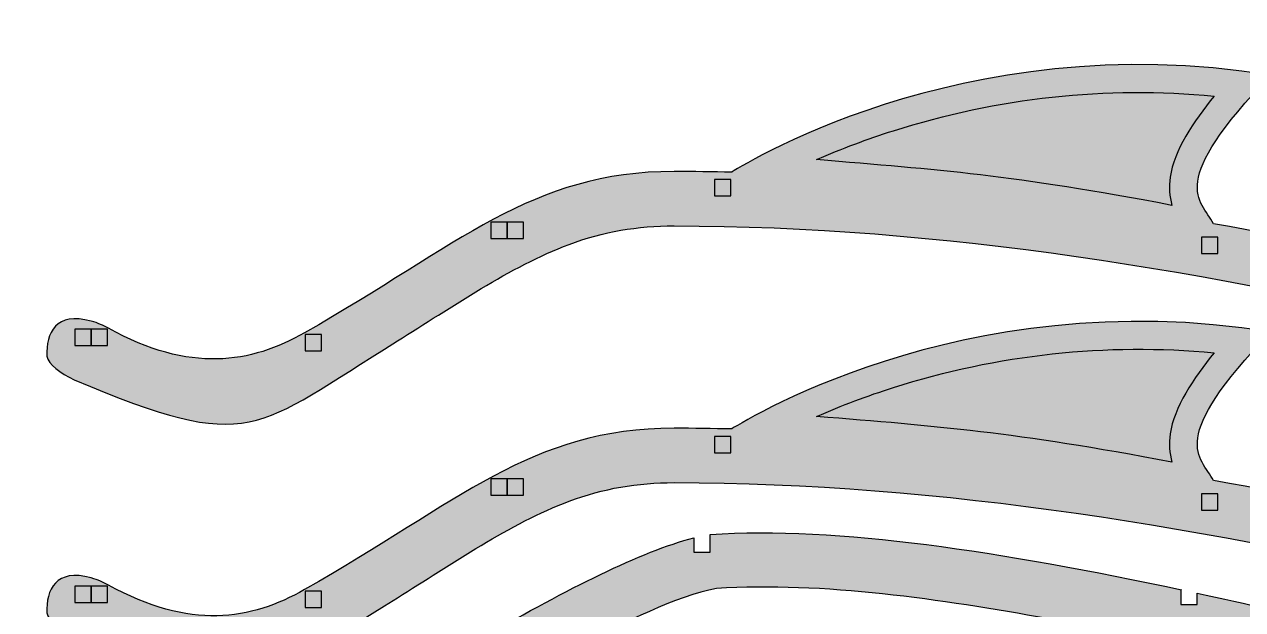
# Model space of a CAD drawing. Header units: millimetres. Extents: x -506 to 280, y -249 to 655.
# Drawn here: x -217.2 to 6.7, y 255.8 to 363.4 of the extents above; entities that cross this region are included whole.
import ezdxf

# ---------------------------------------------------------------- set-up
doc = ezdxf.new("R2010")
doc.units = ezdxf.units.MM
doc.header["$MEASUREMENT"] = 0
doc.layers.add('Camada 1', color=7, linetype='Continuous')

msp = doc.modelspace()

# ---------------------------------------------------------------- hatches: boundary and pattern name
at = {"layer": 'Camada 1', "true_color": 0xed3237}
h = msp.add_hatch(color=240, dxfattribs=at)
edge = h.paths.add_edge_path()
edge.add_spline(control_points=[(-87.2326, 336.2352), (-87.2326, 336.2352), (-45.5097, 363.4156), (11.8168, 354.067), (-7.4096, 334.1351), (-1.1882, 331.2105), (1.326, 326.7614), (1.326, 326.7614), (1.3274, 326.758), (1.3274, 326.758), (63.122, 315.7632), (125.8846, 296.6419), (180.405, 276.3644), (180.405, 276.3644), (180.405, 269.3951), (180.405, 269.3951), (180.405, 269.3951), (180.405, 261.3644), (180.405, 261.3644), (180.405, 261.3644), (180.4048, 261.3644), (180.4048, 261.3644), (180.4048, 261.3644), (180.4048, 267.3644), (180.4048, 267.3644), (180.4048, 267.3644), (177.405, 267.3644), (177.405, 267.3644), (177.405, 267.3644), (177.405, 261.3644), (177.405, 261.3644), (177.405, 261.3644), (174.6559, 261.3644), (174.6559, 261.3644), (174.6559, 261.3644), (170.1304, 261.3644), (170.1304, 261.3644), (170.1304, 261.3644), (161.2545, 261.3644), (161.2545, 261.3644), (161.2545, 261.3644), (158.4051, 261.3644), (158.4051, 261.3644), (158.4051, 261.3644), (158.405, 261.3644), (158.405, 261.3644), (158.405, 261.3644), (158.405, 264.3644), (158.405, 264.3644), (158.405, 264.3644), (155.4051, 264.3644), (155.4051, 264.3644), (154.8196, 271.0614), (151.2254, 275.0005), (146.405, 277.8154), (114.3418, 288.8364), (81.7546, 298.5599), (48.862, 306.507), (1.4021, 317.9734), (-48.8762, 326.3644), (-97.7988, 326.3644), (-104.5503, 326.3644), (-110.7781, 325.3163), (-117.104, 322.9507), (-127.9375, 318.8995), (-138.7999, 311.2875), (-148.6531, 305.2084), (-174.9938, 288.9571), (-175.2045, 284.1999), (-208.0221, 298.0533), (-210.6773, 299.2729), (-212.7432, 300.8718), (-213.057, 302.4364), (-213.2468, 306.6191), (-211.4254, 310.6875), (-204.8983, 308.8399), (-203.6864, 308.5137), (-202.6865, 308.0524), (-201.7662, 307.5426), (-186.7627, 299.2314), (-175.5978, 301.0805), (-165.7123, 306.6967), (-137.3689, 322.7995), (-124.0673, 336.3644), (-97.7988, 336.3644), (-94.2886, 336.3644), (-90.754, 336.3155), (-87.2017, 336.2294), (-87.2017, 336.2294), (-87.2326, 336.2352), (-87.2326, 336.2352)], knot_values=[0, 0, 0, 0, 0.03333333, 0.03333333, 0.03333333, 0.06666667, 0.06666667, 0.06666667, 0.1, 0.1, 0.1, 0.13333333, 0.13333333, 0.13333333, 0.16666667, 0.16666667, 0.16666667, 0.2, 0.2, 0.2, 0.23333333, 0.23333333, 0.23333333, 0.26666667, 0.26666667, 0.26666667, 0.3, 0.3, 0.3, 0.33333333, 0.33333333, 0.33333333, 0.36666667, 0.36666667, 0.36666667, 0.4, 0.4, 0.4, 0.43333333, 0.43333333, 0.43333333, 0.46666667, 0.46666667, 0.46666667, 0.5, 0.5, 0.5, 0.53333333, 0.53333333, 0.53333333, 0.56666667, 0.56666667, 0.56666667, 0.6, 0.6, 0.6, 0.63333333, 0.63333333, 0.63333333, 0.66666667, 0.66666667, 0.66666667, 0.7, 0.7, 0.7, 0.73333333, 0.73333333, 0.73333333, 0.76666667, 0.76666667, 0.76666667, 0.8, 0.8, 0.8, 0.83333333, 0.83333333, 0.83333333, 0.86666667, 0.86666667, 0.86666667, 0.9, 0.9, 0.9, 0.93333333, 0.93333333, 0.93333333, 0.96666667, 0.96666667, 0.96666667, 1, 1, 1, 1], degree=3, periodic=1)
h = msp.add_hatch(color=240, dxfattribs=at)
edge = h.paths.add_edge_path()
edge.add_spline(control_points=[(-71.6209, 338.5406), (-49.3449, 336.6974), (-35.4242, 335.6843), (-6.3263, 330.1392), (-6.8071, 331.8003), (-6.9181, 333.5186), (-6.6629, 335.3258), (-5.978, 340.1753), (-2.4118, 345.5621), (1.4364, 350.2368), (-18.4211, 352.1373), (-38.4442, 349.9346), (-57.517, 343.8515), (-62.2865, 342.3304), (-67.0176, 340.5634), (-71.6209, 338.5406)], knot_values=[0, 0, 0, 0, 0.2, 0.2, 0.2, 0.4, 0.4, 0.4, 0.6, 0.6, 0.6, 0.8, 0.8, 0.8, 1, 1, 1, 1], degree=3, periodic=1)
h = msp.add_hatch(color=240, dxfattribs=at)
edge = h.paths.add_edge_path()
edge.add_spline(control_points=[(-87.3881, 334.8624), (-87.3881, 334.8624), (-87.3881, 331.8624), (-87.3881, 331.8624), (-87.3881, 331.8624), (-90.3881, 331.8624), (-90.3881, 331.8624), (-90.3881, 331.8624), (-90.3881, 334.8624), (-90.3881, 334.8624), (-90.3881, 334.8624), (-87.3881, 334.8624), (-87.3881, 334.8624)], knot_values=[0, 0, 0, 0, 0.25, 0.25, 0.25, 0.5, 0.5, 0.5, 0.75, 0.75, 0.75, 1, 1, 1, 1], degree=3, periodic=1)
h = msp.add_hatch(color=240, dxfattribs=at)
edge = h.paths.add_edge_path()
edge.add_spline(control_points=[(-128.4801, 327.063), (-128.4801, 327.063), (-128.4801, 324.063), (-128.4801, 324.063), (-128.4801, 324.063), (-131.4801, 324.063), (-131.4801, 324.063), (-131.4801, 324.063), (-131.4801, 327.063), (-131.4801, 327.063), (-131.4801, 327.063), (-128.4801, 327.063), (-128.4801, 327.063)], knot_values=[0, 0, 0, 0, 0.25, 0.25, 0.25, 0.5, 0.5, 0.5, 0.75, 0.75, 0.75, 1, 1, 1, 1], degree=3, periodic=1)
h = msp.add_hatch(color=240, dxfattribs=at)
edge = h.paths.add_edge_path()
edge.add_spline(control_points=[(-125.4801, 327.063), (-125.4801, 327.063), (-125.4801, 324.063), (-125.4801, 324.063), (-125.4801, 324.063), (-128.4801, 324.063), (-128.4801, 324.063), (-128.4801, 324.063), (-128.4801, 327.063), (-128.4801, 327.063), (-128.4801, 327.063), (-125.4801, 327.063), (-125.4801, 327.063)], knot_values=[0, 0, 0, 0, 0.25, 0.25, 0.25, 0.5, 0.5, 0.5, 0.75, 0.75, 0.75, 1, 1, 1, 1], degree=3, periodic=1)
h = msp.add_hatch(color=240, dxfattribs=at)
edge = h.paths.add_edge_path()
edge.add_spline(control_points=[(2.0679, 324.281), (2.0679, 324.281), (2.0679, 321.281), (2.0679, 321.281), (2.0679, 321.281), (-0.9321, 321.281), (-0.9321, 321.281), (-0.9321, 321.281), (-0.9321, 324.281), (-0.9321, 324.281), (-0.9321, 324.281), (2.0679, 324.281), (2.0679, 324.281)], knot_values=[0, 0, 0, 0, 0.25, 0.25, 0.25, 0.5, 0.5, 0.5, 0.75, 0.75, 0.75, 1, 1, 1, 1], degree=3, periodic=1)
h = msp.add_hatch(color=240, dxfattribs=at)
edge = h.paths.add_edge_path()
edge.add_spline(control_points=[(-87.2326, 289.0234), (-87.2326, 289.0234), (-45.5097, 316.2038), (11.8168, 306.8552), (-7.4096, 286.9233), (-1.1882, 283.9987), (1.326, 279.5496), (1.326, 279.5496), (1.3274, 279.5462), (1.3274, 279.5462), (63.122, 268.5514), (125.8846, 249.4301), (180.405, 229.1526), (180.405, 229.1526), (180.405, 222.1833), (180.405, 222.1833), (180.405, 222.1833), (180.405, 214.1526), (180.405, 214.1526), (180.405, 214.1526), (180.4048, 214.1526), (180.4048, 214.1526), (180.4048, 214.1526), (180.4048, 220.1526), (180.4048, 220.1526), (180.4048, 220.1526), (177.405, 220.1526), (177.405, 220.1526), (177.405, 220.1526), (177.405, 214.1526), (177.405, 214.1526), (177.405, 214.1526), (174.6559, 214.1526), (174.6559, 214.1526), (174.6559, 214.1526), (170.1304, 214.1526), (170.1304, 214.1526), (170.1304, 214.1526), (161.2545, 214.1526), (161.2545, 214.1526), (161.2545, 214.1526), (158.4051, 214.1526), (158.4051, 214.1526), (158.4051, 214.1526), (158.405, 214.1526), (158.405, 214.1526), (158.405, 214.1526), (158.405, 217.1526), (158.405, 217.1526), (158.405, 217.1526), (155.4051, 217.1526), (155.4051, 217.1526), (154.8196, 223.8496), (151.2254, 227.7887), (146.405, 230.6036), (114.3418, 241.6246), (81.7546, 251.3481), (48.862, 259.2952), (1.4021, 270.7616), (-48.8762, 279.1526), (-97.7988, 279.1526), (-104.5503, 279.1526), (-110.7781, 278.1045), (-117.104, 275.7389), (-127.9375, 271.6877), (-138.7999, 264.0757), (-148.6531, 257.9966), (-174.9938, 241.7453), (-175.2045, 236.9881), (-208.0221, 250.8415), (-210.6773, 252.0611), (-212.7432, 253.66), (-213.057, 255.2246), (-213.2468, 259.4073), (-211.4254, 263.4757), (-204.8983, 261.6281), (-203.6864, 261.3019), (-202.6865, 260.8406), (-201.7662, 260.3308), (-186.7627, 252.0196), (-175.5978, 253.8687), (-165.7123, 259.4849), (-137.3689, 275.5877), (-124.0673, 289.1526), (-97.7988, 289.1526), (-94.2886, 289.1526), (-90.754, 289.1037), (-87.2017, 289.0176), (-87.2017, 289.0176), (-87.2326, 289.0234), (-87.2326, 289.0234)], knot_values=[0, 0, 0, 0, 0.03333333, 0.03333333, 0.03333333, 0.06666667, 0.06666667, 0.06666667, 0.1, 0.1, 0.1, 0.13333333, 0.13333333, 0.13333333, 0.16666667, 0.16666667, 0.16666667, 0.2, 0.2, 0.2, 0.23333333, 0.23333333, 0.23333333, 0.26666667, 0.26666667, 0.26666667, 0.3, 0.3, 0.3, 0.33333333, 0.33333333, 0.33333333, 0.36666667, 0.36666667, 0.36666667, 0.4, 0.4, 0.4, 0.43333333, 0.43333333, 0.43333333, 0.46666667, 0.46666667, 0.46666667, 0.5, 0.5, 0.5, 0.53333333, 0.53333333, 0.53333333, 0.56666667, 0.56666667, 0.56666667, 0.6, 0.6, 0.6, 0.63333333, 0.63333333, 0.63333333, 0.66666667, 0.66666667, 0.66666667, 0.7, 0.7, 0.7, 0.73333333, 0.73333333, 0.73333333, 0.76666667, 0.76666667, 0.76666667, 0.8, 0.8, 0.8, 0.83333333, 0.83333333, 0.83333333, 0.86666667, 0.86666667, 0.86666667, 0.9, 0.9, 0.9, 0.93333333, 0.93333333, 0.93333333, 0.96666667, 0.96666667, 0.96666667, 1, 1, 1, 1], degree=3, periodic=1)
h = msp.add_hatch(color=240, dxfattribs=at)
edge = h.paths.add_edge_path()
edge.add_spline(control_points=[(-204.8983, 307.3579), (-204.8983, 307.3579), (-204.8983, 304.3579), (-204.8983, 304.3579), (-204.8983, 304.3579), (-207.8983, 304.3579), (-207.8983, 304.3579), (-207.8983, 304.3579), (-207.8983, 307.3579), (-207.8983, 307.3579), (-207.8983, 307.3579), (-204.8983, 307.3579), (-204.8983, 307.3579)], knot_values=[0, 0, 0, 0, 0.25, 0.25, 0.25, 0.5, 0.5, 0.5, 0.75, 0.75, 0.75, 1, 1, 1, 1], degree=3, periodic=1)
h = msp.add_hatch(color=240, dxfattribs=at)
edge = h.paths.add_edge_path()
edge.add_spline(control_points=[(-201.8983, 307.3579), (-201.8983, 307.3579), (-201.8983, 304.3579), (-201.8983, 304.3579), (-201.8983, 304.3579), (-204.8983, 304.3579), (-204.8983, 304.3579), (-204.8983, 304.3579), (-204.8983, 307.3579), (-204.8983, 307.3579), (-204.8983, 307.3579), (-201.8983, 307.3579), (-201.8983, 307.3579)], knot_values=[0, 0, 0, 0, 0.25, 0.25, 0.25, 0.5, 0.5, 0.5, 0.75, 0.75, 0.75, 1, 1, 1, 1], degree=3, periodic=1)
h = msp.add_hatch(color=240, dxfattribs=at)
edge = h.paths.add_edge_path()
edge.add_spline(control_points=[(-162.5993, 306.4022), (-162.5993, 306.4022), (-162.5993, 303.4022), (-162.5993, 303.4022), (-162.5993, 303.4022), (-165.5993, 303.4022), (-165.5993, 303.4022), (-165.5993, 303.4022), (-165.5993, 306.4022), (-165.5993, 306.4022), (-165.5993, 306.4022), (-162.5993, 306.4022), (-162.5993, 306.4022)], knot_values=[0, 0, 0, 0, 0.25, 0.25, 0.25, 0.5, 0.5, 0.5, 0.75, 0.75, 0.75, 1, 1, 1, 1], degree=3, periodic=1)
h = msp.add_hatch(color=240, dxfattribs=at)
edge = h.paths.add_edge_path()
edge.add_spline(control_points=[(-71.6209, 291.3288), (-49.3449, 289.4856), (-35.4242, 288.4725), (-6.3263, 282.9274), (-6.8071, 284.5885), (-6.9181, 286.3068), (-6.6629, 288.114), (-5.978, 292.9635), (-2.4118, 298.3503), (1.4364, 303.025), (-18.4211, 304.9255), (-38.4442, 302.7228), (-57.517, 296.6397), (-62.2865, 295.1186), (-67.0176, 293.3516), (-71.6209, 291.3288)], knot_values=[0, 0, 0, 0, 0.2, 0.2, 0.2, 0.4, 0.4, 0.4, 0.6, 0.6, 0.6, 0.8, 0.8, 0.8, 1, 1, 1, 1], degree=3, periodic=1)
h = msp.add_hatch(color=240, dxfattribs=at)
edge = h.paths.add_edge_path()
edge.add_spline(control_points=[(-87.3881, 287.6506), (-87.3881, 287.6506), (-87.3881, 284.6506), (-87.3881, 284.6506), (-87.3881, 284.6506), (-90.3881, 284.6506), (-90.3881, 284.6506), (-90.3881, 284.6506), (-90.3881, 287.6506), (-90.3881, 287.6506), (-90.3881, 287.6506), (-87.3881, 287.6506), (-87.3881, 287.6506)], knot_values=[0, 0, 0, 0, 0.25, 0.25, 0.25, 0.5, 0.5, 0.5, 0.75, 0.75, 0.75, 1, 1, 1, 1], degree=3, periodic=1)
h = msp.add_hatch(color=240, dxfattribs=at)
edge = h.paths.add_edge_path()
edge.add_spline(control_points=[(-128.4801, 279.8512), (-128.4801, 279.8512), (-128.4801, 276.8512), (-128.4801, 276.8512), (-128.4801, 276.8512), (-131.4801, 276.8512), (-131.4801, 276.8512), (-131.4801, 276.8512), (-131.4801, 279.8512), (-131.4801, 279.8512), (-131.4801, 279.8512), (-128.4801, 279.8512), (-128.4801, 279.8512)], knot_values=[0, 0, 0, 0, 0.25, 0.25, 0.25, 0.5, 0.5, 0.5, 0.75, 0.75, 0.75, 1, 1, 1, 1], degree=3, periodic=1)
h = msp.add_hatch(color=240, dxfattribs=at)
edge = h.paths.add_edge_path()
edge.add_spline(control_points=[(-125.4801, 279.8512), (-125.4801, 279.8512), (-125.4801, 276.8512), (-125.4801, 276.8512), (-125.4801, 276.8512), (-128.4801, 276.8512), (-128.4801, 276.8512), (-128.4801, 276.8512), (-128.4801, 279.8512), (-128.4801, 279.8512), (-128.4801, 279.8512), (-125.4801, 279.8512), (-125.4801, 279.8512)], knot_values=[0, 0, 0, 0, 0.25, 0.25, 0.25, 0.5, 0.5, 0.5, 0.75, 0.75, 0.75, 1, 1, 1, 1], degree=3, periodic=1)
h = msp.add_hatch(color=240, dxfattribs=at)
edge = h.paths.add_edge_path()
edge.add_spline(control_points=[(2.0679, 277.0692), (2.0679, 277.0692), (2.0679, 274.0692), (2.0679, 274.0692), (2.0679, 274.0692), (-0.9321, 274.0692), (-0.9321, 274.0692), (-0.9321, 274.0692), (-0.9321, 277.0692), (-0.9321, 277.0692), (-0.9321, 277.0692), (2.0679, 277.0692), (2.0679, 277.0692)], knot_values=[0, 0, 0, 0, 0.25, 0.25, 0.25, 0.5, 0.5, 0.5, 0.75, 0.75, 0.75, 1, 1, 1, 1], degree=3, periodic=1)
h = msp.add_hatch(color=240, dxfattribs=at)
edge = h.paths.add_edge_path()
edge.add_spline(control_points=[(154.9829, 223.136), (154.9829, 223.136), (151.9829, 223.136), (151.9829, 223.136), (151.9829, 223.136), (151.9829, 225.7605), (151.9829, 225.7605), (142.7235, 226.9235), (132.9364, 228.5449), (122.7364, 230.4811), (122.7364, 230.4811), (122.7364, 226.023), (122.7364, 226.023), (122.7364, 226.023), (119.7364, 226.023), (119.7364, 226.023), (119.7364, 226.023), (119.7364, 231.023), (119.7364, 231.023), (119.7364, 231.023), (119.9156, 231.023), (119.9156, 231.023), (99.6853, 234.9513), (78.1029, 240.0604), (56.3702, 245.2783), (56.3702, 245.2783), (56.3702, 243.3367), (56.3702, 243.3367), (56.3702, 243.3367), (53.3702, 243.3367), (53.3702, 243.3367), (53.3702, 243.3367), (53.3702, 245.9781), (53.3702, 245.9781), (53.3702, 245.9781), (53.456, 245.9781), (53.456, 245.9781), (34.8877, 250.4405), (16.2501, 254.9462), (-1.7086, 258.828), (-1.7086, 258.828), (-1.7086, 256.7299), (-1.7086, 256.7299), (-1.7086, 256.7299), (-4.7086, 256.7299), (-4.7086, 256.7299), (-4.7086, 256.7299), (-4.7086, 259.4478), (-4.7086, 259.4478), (-4.7086, 259.4478), (-4.5972, 259.4478), (-4.5972, 259.4478), (-37.4223, 266.4459), (-67.8235, 271.2198), (-91.1646, 269.6335), (-91.1646, 269.6335), (-91.1646, 266.385), (-91.1646, 266.385), (-91.1646, 266.385), (-94.1646, 266.385), (-94.1646, 266.385), (-94.1646, 266.385), (-94.1646, 269.0008), (-94.1646, 269.0008), (-103.9018, 266.545), (-117.5178, 259.4876), (-132.4133, 251.0269), (-132.4133, 251.0269), (-132.2566, 251.0269), (-132.2566, 251.0269), (-132.2566, 251.0269), (-132.2566, 246.8406), (-132.2566, 246.8406), (-132.2566, 246.8406), (-135.2566, 246.8406), (-135.2566, 246.8406), (-135.2566, 246.8406), (-135.2566, 249.4042), (-135.2566, 249.4042), (-145.3879, 243.5966), (-156.0249, 237.2444), (-166.3758, 231.3218), (-166.3758, 231.3218), (-166.4626, 227.8661), (-166.4626, 227.8661), (-166.4626, 227.8661), (-166.4626, 227.8661), (-166.4626, 227.8661), (-166.4626, 227.8661), (-169.3758, 227.8661), (-169.3758, 227.8661), (-169.3758, 227.8661), (-169.3758, 229.6134), (-169.3758, 229.6134), (-183.91, 221.377), (-195.6123, 222.9552), (-208.8447, 230.4092), (-208.8447, 230.4092), (-208.8448, 227.8661), (-208.8448, 227.8661), (-208.8448, 227.8661), (-211.8448, 227.8661), (-211.8448, 227.8661), (-211.8448, 227.8661), (-211.8448, 230.4092), (-211.8448, 230.4092), (-213.6927, 230.6189), (-216.6593, 231.7029), (-216.7633, 225.9657), (-217.1959, 219.6545), (-184.9807, 208.9298), (-176.0656, 214.4857), (-164.0966, 220.4729), (-160.5411, 223.0909), (-148.9888, 229.8437), (-137.4373, 236.5961), (-125.871, 243.5098), (-114.0208, 249.7221), (-107.514, 253.1331), (-97.3667, 258.3639), (-89.9951, 259.6889), (-70.4289, 260.9394), (-48.4587, 257.6466), (-29.2582, 254.1561), (-3.9509, 249.5555), (21.1885, 243.4496), (46.1947, 237.4387), (69.0295, 231.9498), (91.9022, 226.3828), (114.9401, 221.8084), (128.8094, 219.0725), (143.3173, 216.6833), (157.4935, 215.1285), (158.1519, 215.7487), (161.7062, 219.3118), (162.4597, 224.6272), (160.0106, 224.8456), (157.5174, 225.1035), (154.9829, 225.3978), (154.9829, 225.3978), (154.9829, 223.136), (154.9829, 223.136)], knot_values=[0, 0, 0, 0, 0.0212766, 0.0212766, 0.0212766, 0.04255319, 0.04255319, 0.04255319, 0.06382979, 0.06382979, 0.06382979, 0.08510638, 0.08510638, 0.08510638, 0.10638298, 0.10638298, 0.10638298, 0.12765957, 0.12765957, 0.12765957, 0.14893617, 0.14893617, 0.14893617, 0.17021277, 0.17021277, 0.17021277, 0.19148936, 0.19148936, 0.19148936, 0.21276596, 0.21276596, 0.21276596, 0.23404255, 0.23404255, 0.23404255, 0.25531915, 0.25531915, 0.25531915, 0.27659574, 0.27659574, 0.27659574, 0.29787234, 0.29787234, 0.29787234, 0.31914894, 0.31914894, 0.31914894, 0.34042553, 0.34042553, 0.34042553, 0.36170213, 0.36170213, 0.36170213, 0.38297872, 0.38297872, 0.38297872, 0.40425532, 0.40425532, 0.40425532, 0.42553191, 0.42553191, 0.42553191, 0.44680851, 0.44680851, 0.44680851, 0.46808511, 0.46808511, 0.46808511, 0.4893617, 0.4893617, 0.4893617, 0.5106383, 0.5106383, 0.5106383, 0.53191489, 0.53191489, 0.53191489, 0.55319149, 0.55319149, 0.55319149, 0.57446809, 0.57446809, 0.57446809, 0.59574468, 0.59574468, 0.59574468, 0.61702128, 0.61702128, 0.61702128, 0.63829787, 0.63829787, 0.63829787, 0.65957447, 0.65957447, 0.65957447, 0.68085106, 0.68085106, 0.68085106, 0.70212766, 0.70212766, 0.70212766, 0.72340426, 0.72340426, 0.72340426, 0.74468085, 0.74468085, 0.74468085, 0.76595745, 0.76595745, 0.76595745, 0.78723404, 0.78723404, 0.78723404, 0.80851064, 0.80851064, 0.80851064, 0.82978723, 0.82978723, 0.82978723, 0.85106383, 0.85106383, 0.85106383, 0.87234043, 0.87234043, 0.87234043, 0.89361702, 0.89361702, 0.89361702, 0.91489362, 0.91489362, 0.91489362, 0.93617021, 0.93617021, 0.93617021, 0.95744681, 0.95744681, 0.95744681, 0.9787234, 0.9787234, 0.9787234, 1, 1, 1, 1], degree=3, periodic=1)
h = msp.add_hatch(color=240, dxfattribs=at)
edge = h.paths.add_edge_path()
edge.add_spline(control_points=[(-204.8983, 260.1461), (-204.8983, 260.1461), (-204.8983, 257.1461), (-204.8983, 257.1461), (-204.8983, 257.1461), (-207.8983, 257.1461), (-207.8983, 257.1461), (-207.8983, 257.1461), (-207.8983, 260.1461), (-207.8983, 260.1461), (-207.8983, 260.1461), (-204.8983, 260.1461), (-204.8983, 260.1461)], knot_values=[0, 0, 0, 0, 0.25, 0.25, 0.25, 0.5, 0.5, 0.5, 0.75, 0.75, 0.75, 1, 1, 1, 1], degree=3, periodic=1)
h = msp.add_hatch(color=240, dxfattribs=at)
edge = h.paths.add_edge_path()
edge.add_spline(control_points=[(-201.8983, 260.1461), (-201.8983, 260.1461), (-201.8983, 257.1461), (-201.8983, 257.1461), (-201.8983, 257.1461), (-204.8983, 257.1461), (-204.8983, 257.1461), (-204.8983, 257.1461), (-204.8983, 260.1461), (-204.8983, 260.1461), (-204.8983, 260.1461), (-201.8983, 260.1461), (-201.8983, 260.1461)], knot_values=[0, 0, 0, 0, 0.25, 0.25, 0.25, 0.5, 0.5, 0.5, 0.75, 0.75, 0.75, 1, 1, 1, 1], degree=3, periodic=1)
h = msp.add_hatch(color=240, dxfattribs=at)
edge = h.paths.add_edge_path()
edge.add_spline(control_points=[(-162.5993, 259.1904), (-162.5993, 259.1904), (-162.5993, 256.1904), (-162.5993, 256.1904), (-162.5993, 256.1904), (-165.5993, 256.1904), (-165.5993, 256.1904), (-165.5993, 256.1904), (-165.5993, 259.1904), (-165.5993, 259.1904), (-165.5993, 259.1904), (-162.5993, 259.1904), (-162.5993, 259.1904)], knot_values=[0, 0, 0, 0, 0.25, 0.25, 0.25, 0.5, 0.5, 0.5, 0.75, 0.75, 0.75, 1, 1, 1, 1], degree=3, periodic=1)

# ---------------------------------------------------------------- linework, layer by layer
at = {"layer": 'Camada 1', "color": 240}
for points, knots in [([(-87.2326, 336.2352), (-87.2326, 336.2352), (-45.5097, 363.4156), (11.8168, 354.067), (-7.4096, 334.1351), (-1.1882, 331.2105), (1.326, 326.7614), (1.326, 326.7614), (1.3274, 326.758), (1.3274, 326.758), (63.122, 315.7632), (125.8846, 296.6419), (180.405, 276.3644), (180.405, 276.3644), (180.405, 269.3951), (180.405, 269.3951), (180.405, 269.3951), (180.405, 261.3644), (180.405, 261.3644), (180.405, 261.3644), (180.4048, 261.3644), (180.4048, 261.3644), (180.4048, 261.3644), (180.4048, 267.3644), (180.4048, 267.3644), (180.4048, 267.3644), (177.405, 267.3644), (177.405, 267.3644), (177.405, 267.3644), (177.405, 261.3644), (177.405, 261.3644), (177.405, 261.3644), (174.6559, 261.3644), (174.6559, 261.3644), (174.6559, 261.3644), (170.1304, 261.3644), (170.1304, 261.3644), (170.1304, 261.3644), (161.2545, 261.3644), (161.2545, 261.3644), (161.2545, 261.3644), (158.4051, 261.3644), (158.4051, 261.3644), (158.4051, 261.3644), (158.405, 261.3644), (158.405, 261.3644), (158.405, 261.3644), (158.405, 264.3644), (158.405, 264.3644), (158.405, 264.3644), (155.4051, 264.3644), (155.4051, 264.3644), (154.8196, 271.0614), (151.2254, 275.0005), (146.405, 277.8154), (114.3418, 288.8364), (81.7546, 298.5599), (48.862, 306.507), (1.4021, 317.9734), (-48.8762, 326.3644), (-97.7988, 326.3644), (-104.5503, 326.3644), (-110.7781, 325.3163), (-117.104, 322.9507), (-127.9375, 318.8995), (-138.7999, 311.2875), (-148.6531, 305.2084), (-174.9938, 288.9571), (-175.2045, 284.1999), (-208.0221, 298.0533), (-210.6773, 299.2729), (-212.7432, 300.8718), (-213.057, 302.4364), (-213.2468, 306.6191), (-211.4254, 310.6875), (-204.8983, 308.8399), (-203.6864, 308.5137), (-202.6865, 308.0524), (-201.7662, 307.5426), (-186.7627, 299.2314), (-175.5978, 301.0805), (-165.7123, 306.6967), (-137.3689, 322.7995), (-124.0673, 336.3644), (-97.7988, 336.3644), (-94.2886, 336.3644), (-90.754, 336.3155), (-87.2017, 336.2294), (-87.2017, 336.2294), (-87.2326, 336.2352), (-87.2326, 336.2352)], [0, 0, 0, 0, 0.03333333, 0.03333333, 0.03333333, 0.06666667, 0.06666667, 0.06666667, 0.1, 0.1, 0.1, 0.13333333, 0.13333333, 0.13333333, 0.16666667, 0.16666667, 0.16666667, 0.2, 0.2, 0.2, 0.23333333, 0.23333333, 0.23333333, 0.26666667, 0.26666667, 0.26666667, 0.3, 0.3, 0.3, 0.33333333, 0.33333333, 0.33333333, 0.36666667, 0.36666667, 0.36666667, 0.4, 0.4, 0.4, 0.43333333, 0.43333333, 0.43333333, 0.46666667, 0.46666667, 0.46666667, 0.5, 0.5, 0.5, 0.53333333, 0.53333333, 0.53333333, 0.56666667, 0.56666667, 0.56666667, 0.6, 0.6, 0.6, 0.63333333, 0.63333333, 0.63333333, 0.66666667, 0.66666667, 0.66666667, 0.7, 0.7, 0.7, 0.73333333, 0.73333333, 0.73333333, 0.76666667, 0.76666667, 0.76666667, 0.8, 0.8, 0.8, 0.83333333, 0.83333333, 0.83333333, 0.86666667, 0.86666667, 0.86666667, 0.9, 0.9, 0.9, 0.93333333, 0.93333333, 0.93333333, 0.96666667, 0.96666667, 0.96666667, 1, 1, 1, 1]), ([(-71.6209, 338.5406), (-49.3449, 336.6974), (-35.4242, 335.6843), (-6.3263, 330.1392), (-6.8071, 331.8003), (-6.9181, 333.5186), (-6.6629, 335.3258), (-5.978, 340.1753), (-2.4118, 345.5621), (1.4364, 350.2368), (-18.4211, 352.1373), (-38.4442, 349.9346), (-57.517, 343.8515), (-62.2865, 342.3304), (-67.0176, 340.5634), (-71.6209, 338.5406)], [0, 0, 0, 0, 0.2, 0.2, 0.2, 0.4, 0.4, 0.4, 0.6, 0.6, 0.6, 0.8, 0.8, 0.8, 1, 1, 1, 1]), ([(-87.3881, 334.8624), (-87.3881, 334.8624), (-87.3881, 331.8624), (-87.3881, 331.8624), (-87.3881, 331.8624), (-90.3881, 331.8624), (-90.3881, 331.8624), (-90.3881, 331.8624), (-90.3881, 334.8624), (-90.3881, 334.8624), (-90.3881, 334.8624), (-87.3881, 334.8624), (-87.3881, 334.8624)], [0, 0, 0, 0, 0.25, 0.25, 0.25, 0.5, 0.5, 0.5, 0.75, 0.75, 0.75, 1, 1, 1, 1]), ([(-128.4801, 327.063), (-128.4801, 327.063), (-128.4801, 324.063), (-128.4801, 324.063), (-128.4801, 324.063), (-131.4801, 324.063), (-131.4801, 324.063), (-131.4801, 324.063), (-131.4801, 327.063), (-131.4801, 327.063), (-131.4801, 327.063), (-128.4801, 327.063), (-128.4801, 327.063)], [0, 0, 0, 0, 0.25, 0.25, 0.25, 0.5, 0.5, 0.5, 0.75, 0.75, 0.75, 1, 1, 1, 1]), ([(-125.4801, 327.063), (-125.4801, 327.063), (-125.4801, 324.063), (-125.4801, 324.063), (-125.4801, 324.063), (-128.4801, 324.063), (-128.4801, 324.063), (-128.4801, 324.063), (-128.4801, 327.063), (-128.4801, 327.063), (-128.4801, 327.063), (-125.4801, 327.063), (-125.4801, 327.063)], [0, 0, 0, 0, 0.25, 0.25, 0.25, 0.5, 0.5, 0.5, 0.75, 0.75, 0.75, 1, 1, 1, 1]), ([(2.0679, 324.281), (2.0679, 324.281), (2.0679, 321.281), (2.0679, 321.281), (2.0679, 321.281), (-0.9321, 321.281), (-0.9321, 321.281), (-0.9321, 321.281), (-0.9321, 324.281), (-0.9321, 324.281), (-0.9321, 324.281), (2.0679, 324.281), (2.0679, 324.281)], [0, 0, 0, 0, 0.25, 0.25, 0.25, 0.5, 0.5, 0.5, 0.75, 0.75, 0.75, 1, 1, 1, 1]), ([(-87.2326, 289.0234), (-87.2326, 289.0234), (-45.5097, 316.2038), (11.8168, 306.8552), (-7.4096, 286.9233), (-1.1882, 283.9987), (1.326, 279.5496), (1.326, 279.5496), (1.3274, 279.5462), (1.3274, 279.5462), (63.122, 268.5514), (125.8846, 249.4301), (180.405, 229.1526), (180.405, 229.1526), (180.405, 222.1833), (180.405, 222.1833), (180.405, 222.1833), (180.405, 214.1526), (180.405, 214.1526), (180.405, 214.1526), (180.4048, 214.1526), (180.4048, 214.1526), (180.4048, 214.1526), (180.4048, 220.1526), (180.4048, 220.1526), (180.4048, 220.1526), (177.405, 220.1526), (177.405, 220.1526), (177.405, 220.1526), (177.405, 214.1526), (177.405, 214.1526), (177.405, 214.1526), (174.6559, 214.1526), (174.6559, 214.1526), (174.6559, 214.1526), (170.1304, 214.1526), (170.1304, 214.1526), (170.1304, 214.1526), (161.2545, 214.1526), (161.2545, 214.1526), (161.2545, 214.1526), (158.4051, 214.1526), (158.4051, 214.1526), (158.4051, 214.1526), (158.405, 214.1526), (158.405, 214.1526), (158.405, 214.1526), (158.405, 217.1526), (158.405, 217.1526), (158.405, 217.1526), (155.4051, 217.1526), (155.4051, 217.1526), (154.8196, 223.8496), (151.2254, 227.7887), (146.405, 230.6036), (114.3418, 241.6246), (81.7546, 251.3481), (48.862, 259.2952), (1.4021, 270.7616), (-48.8762, 279.1526), (-97.7988, 279.1526), (-104.5503, 279.1526), (-110.7781, 278.1045), (-117.104, 275.7389), (-127.9375, 271.6877), (-138.7999, 264.0757), (-148.6531, 257.9966), (-174.9938, 241.7453), (-175.2045, 236.9881), (-208.0221, 250.8415), (-210.6773, 252.0611), (-212.7432, 253.66), (-213.057, 255.2246), (-213.2468, 259.4073), (-211.4254, 263.4757), (-204.8983, 261.6281), (-203.6864, 261.3019), (-202.6865, 260.8406), (-201.7662, 260.3308), (-186.7627, 252.0196), (-175.5978, 253.8687), (-165.7123, 259.4849), (-137.3689, 275.5877), (-124.0673, 289.1526), (-97.7988, 289.1526), (-94.2886, 289.1526), (-90.754, 289.1037), (-87.2017, 289.0176), (-87.2017, 289.0176), (-87.2326, 289.0234), (-87.2326, 289.0234)], [0, 0, 0, 0, 0.03333333, 0.03333333, 0.03333333, 0.06666667, 0.06666667, 0.06666667, 0.1, 0.1, 0.1, 0.13333333, 0.13333333, 0.13333333, 0.16666667, 0.16666667, 0.16666667, 0.2, 0.2, 0.2, 0.23333333, 0.23333333, 0.23333333, 0.26666667, 0.26666667, 0.26666667, 0.3, 0.3, 0.3, 0.33333333, 0.33333333, 0.33333333, 0.36666667, 0.36666667, 0.36666667, 0.4, 0.4, 0.4, 0.43333333, 0.43333333, 0.43333333, 0.46666667, 0.46666667, 0.46666667, 0.5, 0.5, 0.5, 0.53333333, 0.53333333, 0.53333333, 0.56666667, 0.56666667, 0.56666667, 0.6, 0.6, 0.6, 0.63333333, 0.63333333, 0.63333333, 0.66666667, 0.66666667, 0.66666667, 0.7, 0.7, 0.7, 0.73333333, 0.73333333, 0.73333333, 0.76666667, 0.76666667, 0.76666667, 0.8, 0.8, 0.8, 0.83333333, 0.83333333, 0.83333333, 0.86666667, 0.86666667, 0.86666667, 0.9, 0.9, 0.9, 0.93333333, 0.93333333, 0.93333333, 0.96666667, 0.96666667, 0.96666667, 1, 1, 1, 1]), ([(-204.8983, 307.3579), (-204.8983, 307.3579), (-204.8983, 304.3579), (-204.8983, 304.3579), (-204.8983, 304.3579), (-207.8983, 304.3579), (-207.8983, 304.3579), (-207.8983, 304.3579), (-207.8983, 307.3579), (-207.8983, 307.3579), (-207.8983, 307.3579), (-204.8983, 307.3579), (-204.8983, 307.3579)], [0, 0, 0, 0, 0.25, 0.25, 0.25, 0.5, 0.5, 0.5, 0.75, 0.75, 0.75, 1, 1, 1, 1]), ([(-201.8983, 307.3579), (-201.8983, 307.3579), (-201.8983, 304.3579), (-201.8983, 304.3579), (-201.8983, 304.3579), (-204.8983, 304.3579), (-204.8983, 304.3579), (-204.8983, 304.3579), (-204.8983, 307.3579), (-204.8983, 307.3579), (-204.8983, 307.3579), (-201.8983, 307.3579), (-201.8983, 307.3579)], [0, 0, 0, 0, 0.25, 0.25, 0.25, 0.5, 0.5, 0.5, 0.75, 0.75, 0.75, 1, 1, 1, 1]), ([(-162.5993, 306.4022), (-162.5993, 306.4022), (-162.5993, 303.4022), (-162.5993, 303.4022), (-162.5993, 303.4022), (-165.5993, 303.4022), (-165.5993, 303.4022), (-165.5993, 303.4022), (-165.5993, 306.4022), (-165.5993, 306.4022), (-165.5993, 306.4022), (-162.5993, 306.4022), (-162.5993, 306.4022)], [0, 0, 0, 0, 0.25, 0.25, 0.25, 0.5, 0.5, 0.5, 0.75, 0.75, 0.75, 1, 1, 1, 1]), ([(-71.6209, 291.3288), (-49.3449, 289.4856), (-35.4242, 288.4725), (-6.3263, 282.9274), (-6.8071, 284.5885), (-6.9181, 286.3068), (-6.6629, 288.114), (-5.978, 292.9635), (-2.4118, 298.3503), (1.4364, 303.025), (-18.4211, 304.9255), (-38.4442, 302.7228), (-57.517, 296.6397), (-62.2865, 295.1186), (-67.0176, 293.3516), (-71.6209, 291.3288)], [0, 0, 0, 0, 0.2, 0.2, 0.2, 0.4, 0.4, 0.4, 0.6, 0.6, 0.6, 0.8, 0.8, 0.8, 1, 1, 1, 1]), ([(-87.3881, 287.6506), (-87.3881, 287.6506), (-87.3881, 284.6506), (-87.3881, 284.6506), (-87.3881, 284.6506), (-90.3881, 284.6506), (-90.3881, 284.6506), (-90.3881, 284.6506), (-90.3881, 287.6506), (-90.3881, 287.6506), (-90.3881, 287.6506), (-87.3881, 287.6506), (-87.3881, 287.6506)], [0, 0, 0, 0, 0.25, 0.25, 0.25, 0.5, 0.5, 0.5, 0.75, 0.75, 0.75, 1, 1, 1, 1]), ([(-128.4801, 279.8512), (-128.4801, 279.8512), (-128.4801, 276.8512), (-128.4801, 276.8512), (-128.4801, 276.8512), (-131.4801, 276.8512), (-131.4801, 276.8512), (-131.4801, 276.8512), (-131.4801, 279.8512), (-131.4801, 279.8512), (-131.4801, 279.8512), (-128.4801, 279.8512), (-128.4801, 279.8512)], [0, 0, 0, 0, 0.25, 0.25, 0.25, 0.5, 0.5, 0.5, 0.75, 0.75, 0.75, 1, 1, 1, 1]), ([(-125.4801, 279.8512), (-125.4801, 279.8512), (-125.4801, 276.8512), (-125.4801, 276.8512), (-125.4801, 276.8512), (-128.4801, 276.8512), (-128.4801, 276.8512), (-128.4801, 276.8512), (-128.4801, 279.8512), (-128.4801, 279.8512), (-128.4801, 279.8512), (-125.4801, 279.8512), (-125.4801, 279.8512)], [0, 0, 0, 0, 0.25, 0.25, 0.25, 0.5, 0.5, 0.5, 0.75, 0.75, 0.75, 1, 1, 1, 1]), ([(2.0679, 277.0692), (2.0679, 277.0692), (2.0679, 274.0692), (2.0679, 274.0692), (2.0679, 274.0692), (-0.9321, 274.0692), (-0.9321, 274.0692), (-0.9321, 274.0692), (-0.9321, 277.0692), (-0.9321, 277.0692), (-0.9321, 277.0692), (2.0679, 277.0692), (2.0679, 277.0692)], [0, 0, 0, 0, 0.25, 0.25, 0.25, 0.5, 0.5, 0.5, 0.75, 0.75, 0.75, 1, 1, 1, 1]), ([(154.9829, 223.136), (154.9829, 223.136), (151.9829, 223.136), (151.9829, 223.136), (151.9829, 223.136), (151.9829, 225.7605), (151.9829, 225.7605), (142.7235, 226.9235), (132.9364, 228.5449), (122.7364, 230.4811), (122.7364, 230.4811), (122.7364, 226.023), (122.7364, 226.023), (122.7364, 226.023), (119.7364, 226.023), (119.7364, 226.023), (119.7364, 226.023), (119.7364, 231.023), (119.7364, 231.023), (119.7364, 231.023), (119.9156, 231.023), (119.9156, 231.023), (99.6853, 234.9513), (78.1029, 240.0604), (56.3702, 245.2783), (56.3702, 245.2783), (56.3702, 243.3367), (56.3702, 243.3367), (56.3702, 243.3367), (53.3702, 243.3367), (53.3702, 243.3367), (53.3702, 243.3367), (53.3702, 245.9781), (53.3702, 245.9781), (53.3702, 245.9781), (53.456, 245.9781), (53.456, 245.9781), (34.8877, 250.4405), (16.2501, 254.9462), (-1.7086, 258.828), (-1.7086, 258.828), (-1.7086, 256.7299), (-1.7086, 256.7299), (-1.7086, 256.7299), (-4.7086, 256.7299), (-4.7086, 256.7299), (-4.7086, 256.7299), (-4.7086, 259.4478), (-4.7086, 259.4478), (-4.7086, 259.4478), (-4.5972, 259.4478), (-4.5972, 259.4478), (-37.4223, 266.4459), (-67.8235, 271.2198), (-91.1646, 269.6335), (-91.1646, 269.6335), (-91.1646, 266.385), (-91.1646, 266.385), (-91.1646, 266.385), (-94.1646, 266.385), (-94.1646, 266.385), (-94.1646, 266.385), (-94.1646, 269.0008), (-94.1646, 269.0008), (-103.9018, 266.545), (-117.5178, 259.4876), (-132.4133, 251.0269), (-132.4133, 251.0269), (-132.2566, 251.0269), (-132.2566, 251.0269), (-132.2566, 251.0269), (-132.2566, 246.8406), (-132.2566, 246.8406), (-132.2566, 246.8406), (-135.2566, 246.8406), (-135.2566, 246.8406), (-135.2566, 246.8406), (-135.2566, 249.4042), (-135.2566, 249.4042), (-145.3879, 243.5966), (-156.0249, 237.2444), (-166.3758, 231.3218), (-166.3758, 231.3218), (-166.4626, 227.8661), (-166.4626, 227.8661), (-166.4626, 227.8661), (-166.4626, 227.8661), (-166.4626, 227.8661), (-166.4626, 227.8661), (-169.3758, 227.8661), (-169.3758, 227.8661), (-169.3758, 227.8661), (-169.3758, 229.6134), (-169.3758, 229.6134), (-183.91, 221.377), (-195.6123, 222.9552), (-208.8447, 230.4092), (-208.8447, 230.4092), (-208.8448, 227.8661), (-208.8448, 227.8661), (-208.8448, 227.8661), (-211.8448, 227.8661), (-211.8448, 227.8661), (-211.8448, 227.8661), (-211.8448, 230.4092), (-211.8448, 230.4092), (-213.6927, 230.6189), (-216.6593, 231.7029), (-216.7633, 225.9657), (-217.1959, 219.6545), (-184.9807, 208.9298), (-176.0656, 214.4857), (-164.0966, 220.4729), (-160.5411, 223.0909), (-148.9888, 229.8437), (-137.4373, 236.5961), (-125.871, 243.5098), (-114.0208, 249.7221), (-107.514, 253.1331), (-97.3667, 258.3639), (-89.9951, 259.6889), (-70.4289, 260.9394), (-48.4587, 257.6466), (-29.2582, 254.1561), (-3.9509, 249.5555), (21.1885, 243.4496), (46.1947, 237.4387), (69.0295, 231.9498), (91.9022, 226.3828), (114.9401, 221.8084), (128.8094, 219.0725), (143.3173, 216.6833), (157.4935, 215.1285), (158.1519, 215.7487), (161.7062, 219.3118), (162.4597, 224.6272), (160.0106, 224.8456), (157.5174, 225.1035), (154.9829, 225.3978), (154.9829, 225.3978), (154.9829, 223.136), (154.9829, 223.136)], [0, 0, 0, 0, 0.0212766, 0.0212766, 0.0212766, 0.04255319, 0.04255319, 0.04255319, 0.06382979, 0.06382979, 0.06382979, 0.08510638, 0.08510638, 0.08510638, 0.10638298, 0.10638298, 0.10638298, 0.12765957, 0.12765957, 0.12765957, 0.14893617, 0.14893617, 0.14893617, 0.17021277, 0.17021277, 0.17021277, 0.19148936, 0.19148936, 0.19148936, 0.21276596, 0.21276596, 0.21276596, 0.23404255, 0.23404255, 0.23404255, 0.25531915, 0.25531915, 0.25531915, 0.27659574, 0.27659574, 0.27659574, 0.29787234, 0.29787234, 0.29787234, 0.31914894, 0.31914894, 0.31914894, 0.34042553, 0.34042553, 0.34042553, 0.36170213, 0.36170213, 0.36170213, 0.38297872, 0.38297872, 0.38297872, 0.40425532, 0.40425532, 0.40425532, 0.42553191, 0.42553191, 0.42553191, 0.44680851, 0.44680851, 0.44680851, 0.46808511, 0.46808511, 0.46808511, 0.4893617, 0.4893617, 0.4893617, 0.5106383, 0.5106383, 0.5106383, 0.53191489, 0.53191489, 0.53191489, 0.55319149, 0.55319149, 0.55319149, 0.57446809, 0.57446809, 0.57446809, 0.59574468, 0.59574468, 0.59574468, 0.61702128, 0.61702128, 0.61702128, 0.63829787, 0.63829787, 0.63829787, 0.65957447, 0.65957447, 0.65957447, 0.68085106, 0.68085106, 0.68085106, 0.70212766, 0.70212766, 0.70212766, 0.72340426, 0.72340426, 0.72340426, 0.74468085, 0.74468085, 0.74468085, 0.76595745, 0.76595745, 0.76595745, 0.78723404, 0.78723404, 0.78723404, 0.80851064, 0.80851064, 0.80851064, 0.82978723, 0.82978723, 0.82978723, 0.85106383, 0.85106383, 0.85106383, 0.87234043, 0.87234043, 0.87234043, 0.89361702, 0.89361702, 0.89361702, 0.91489362, 0.91489362, 0.91489362, 0.93617021, 0.93617021, 0.93617021, 0.95744681, 0.95744681, 0.95744681, 0.9787234, 0.9787234, 0.9787234, 1, 1, 1, 1]), ([(-204.8983, 260.1461), (-204.8983, 260.1461), (-204.8983, 257.1461), (-204.8983, 257.1461), (-204.8983, 257.1461), (-207.8983, 257.1461), (-207.8983, 257.1461), (-207.8983, 257.1461), (-207.8983, 260.1461), (-207.8983, 260.1461), (-207.8983, 260.1461), (-204.8983, 260.1461), (-204.8983, 260.1461)], [0, 0, 0, 0, 0.25, 0.25, 0.25, 0.5, 0.5, 0.5, 0.75, 0.75, 0.75, 1, 1, 1, 1]), ([(-201.8983, 260.1461), (-201.8983, 260.1461), (-201.8983, 257.1461), (-201.8983, 257.1461), (-201.8983, 257.1461), (-204.8983, 257.1461), (-204.8983, 257.1461), (-204.8983, 257.1461), (-204.8983, 260.1461), (-204.8983, 260.1461), (-204.8983, 260.1461), (-201.8983, 260.1461), (-201.8983, 260.1461)], [0, 0, 0, 0, 0.25, 0.25, 0.25, 0.5, 0.5, 0.5, 0.75, 0.75, 0.75, 1, 1, 1, 1]), ([(-162.5993, 259.1904), (-162.5993, 259.1904), (-162.5993, 256.1904), (-162.5993, 256.1904), (-162.5993, 256.1904), (-165.5993, 256.1904), (-165.5993, 256.1904), (-165.5993, 256.1904), (-165.5993, 259.1904), (-165.5993, 259.1904), (-165.5993, 259.1904), (-162.5993, 259.1904), (-162.5993, 259.1904)], [0, 0, 0, 0, 0.25, 0.25, 0.25, 0.5, 0.5, 0.5, 0.75, 0.75, 0.75, 1, 1, 1, 1])]:
    msp.add_open_spline(points, degree=3, knots=knots, dxfattribs=at)

doc.saveas('drawing.dxf')
